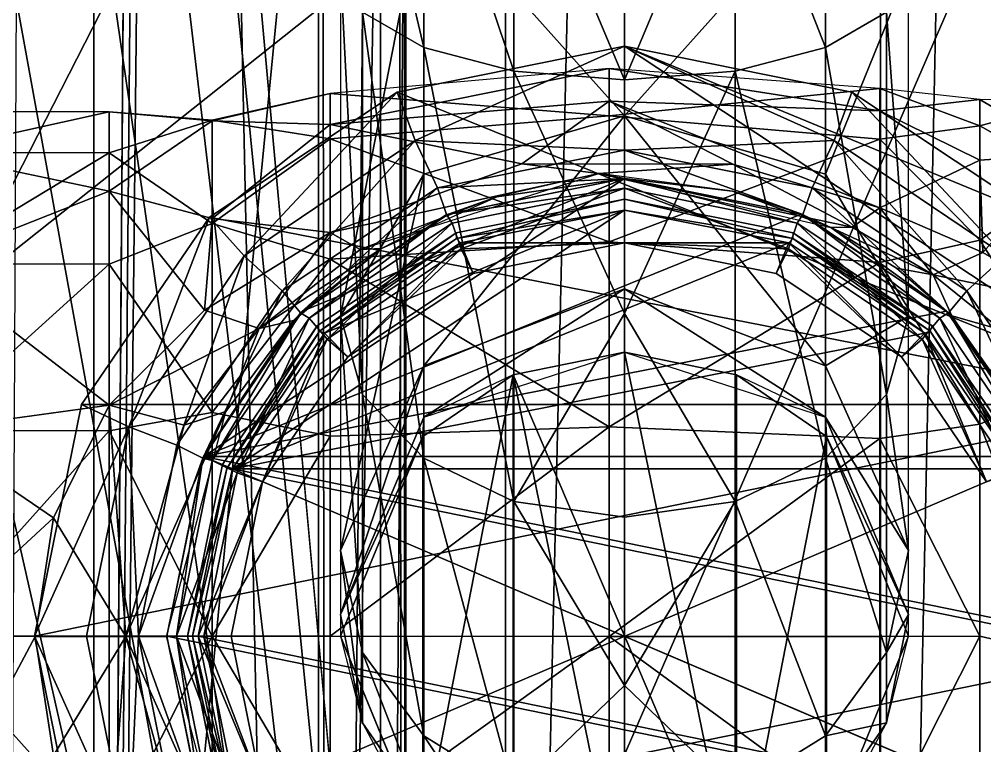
# Model space of a CAD drawing. Units: millimetres at full size, sheet at 1:50. Extents: x -9750 to 9750, y -6680 to 6675.
# Drawn here: x -4134.61 to -4112.53, y 3898.86 to 3915.49 of the extents above; entities that cross this region are included whole.
import ezdxf

# ---------------------------------------------------------------- set-up
doc = ezdxf.new("R2010")
doc.units = ezdxf.units.MM
doc.header["$LTSCALE"] = 50
doc.layers.add('0-A_汎用オブジェクト（実装）', color=4, linetype='Continuous')

msp = doc.modelspace()

# ---------------------------------------------------------------- wipeouts: each hides what was drawn before it
msp.add_wipeout([(-5115.77, 3745.05), (-4015.77, 3745.05), (-4015.77, 5120.05), (-4015.77, 5120.05)])

# ---------------------------------------------------------------- next in the draw order: wipeouts: each hides what was drawn before it
msp.add_wipeout([(-5115.77, 3745.05), (-4015.77, 5120.05), (-5115.77, 5120.05), (-5115.77, 5120.05)])

# ---------------------------------------------------------------- next in the draw order: linework, layer by layer
at = {"layer": '0-A_汎用オブジェクト（実装）'}
for p, q in [((-4125.77, 3821.98), (-4125.77, 4004.29)), ((-4125.77, 3936.37), (-4125.77, 3821.98)), ((-4125.77, 3931.06), (-4125.77, 3821.98)), ((-4125.77, 3845.32), (-4125.77, 3925.41)), ((-4125.77, 3845.32), (-4125.77, 3925.41)), ((-4125.77, 3821.44), (-4125.77, 3925.41)), ((-4125.77, 3925.41), (-4125.77, 3821.44)), ((-4120.77, 3914.87), (-4125.97, 3913.82)), ((-4125.97, 3913.82), (-4120.77, 3914.87)), ((-4120.77, 3914.87), (-4115.57, 3913.82)), ((-4115.57, 3913.82), (-4120.77, 3914.87)), ((-4125.97, 3913.82), (-4130.26, 3910.96)), ((-4130.26, 3910.96), (-4125.97, 3913.82)), ((-4111.27, 3910.96), (-4115.57, 3913.82)), ((-4115.57, 3913.82), (-4111.27, 3910.96)), ((-4123.69, 3911.42), (-4120.77, 3911.84)), ((-4120.77, 3911.84), (-4118.3, 3911.55)), ((-4120.77, 3911.62), (-4116.82, 3910.82)), ((-4116.82, 3910.82), (-4120.77, 3911.62)), ((-4120.77, 3911.37), (-4124.62, 3910.6)), ((-4116.91, 3910.6), (-4120.77, 3911.37)), ((-4120.77, 3911.37), (-4116.91, 3910.6)), ((-4130.26, 3910.96), (-4133.19, 3906.67)), ((-4133.19, 3906.67), (-4130.26, 3910.96)), ((-4124.71, 3910.82), (-4127.98, 3908.65)), ((-4127.98, 3908.65), (-4124.71, 3910.82)), ((-4113.56, 3908.65), (-4116.82, 3910.82)), ((-4116.82, 3910.82), (-4113.56, 3908.65)), ((-4124.62, 3910.6), (-4127.8, 3908.47)), ((-4113.73, 3908.47), (-4116.91, 3910.6)), ((-4116.91, 3910.6), (-4113.73, 3908.47)), ((-4124.23, 3909.67), (-4120.77, 3910.37)), ((-4120.77, 3910.37), (-4124.23, 3909.67)), ((-4117.3, 3909.67), (-4120.77, 3910.37)), ((-4120.77, 3910.37), (-4117.3, 3909.67)), ((-4127.1, 3907.76), (-4124.23, 3909.67)), ((-4114.43, 3907.76), (-4117.3, 3909.67)), ((-4117.3, 3909.67), (-4114.43, 3907.76)), ((-4130.2, 3905.39), (-4127.98, 3908.65)), ((-4127.98, 3908.65), (-4130.2, 3905.39)), ((-4111.34, 3905.39), (-4113.56, 3908.65)), ((-4113.56, 3908.65), (-4111.34, 3905.39)), ((-4127.8, 3908.47), (-4129.97, 3905.3)), ((-4129.97, 3905.3), (-4127.8, 3908.47)), ((-4111.56, 3905.3), (-4113.73, 3908.47)), ((-4113.73, 3908.47), (-4111.56, 3905.3)), ((-4129.05, 3904.9), (-4127.1, 3907.76)), ((-4123.32, 3907.35), (-4120.77, 3907.87)), ((-4120.77, 3907.87), (-4123.32, 3907.35)), ((-4120.77, 3907.87), (-4118.21, 3907.35)), ((-4118.21, 3907.35), (-4120.77, 3907.87)), ((-4112.49, 3904.9), (-4114.43, 3907.76)), ((-4114.43, 3907.76), (-4112.49, 3904.9)), ((-4123.32, 3907.35), (-4125.38, 3905.94)), ((-4125.38, 3905.94), (-4123.32, 3907.35)), ((-4116.15, 3905.94), (-4118.21, 3907.35)), ((-4118.21, 3907.35), (-4116.15, 3905.94)), ((-4133.19, 3906.67), (-4134.27, 3901.37)), ((-4134.27, 3901.37), (-4133.19, 3906.67)), ((-4127.27, 3901.37), (-4125.38, 3905.94)), ((-4125.38, 3905.94), (-4127.27, 3901.37)), ((-4116.15, 3905.94), (-4114.27, 3901.37)), ((-4114.27, 3901.37), (-4116.15, 3905.94)), ((-4130.2, 3905.39), (-4131.02, 3901.37)), ((-4131.02, 3901.37), (-4130.2, 3905.39)), ((-4129.97, 3905.3), (-4130.77, 3901.37)), ((-4130.77, 3901.37), (-4129.97, 3905.3)), ((-4129.05, 3904.9), (-4129.77, 3901.37)), ((-4129.77, 3901.37), (-4129.05, 3904.9)), ((-4134.27, 3901.37), (-4133.19, 3896.06)), ((-4131.02, 3901.37), (-4130.2, 3897.34)), ((-4129.97, 3897.43), (-4130.77, 3901.37)), ((-4130.77, 3901.37), (-4129.97, 3897.43)), ((-4125.38, 3896.79), (-4127.27, 3901.37)), ((-4127.27, 3901.37), (-4125.38, 3896.79))]:
    msp.add_line(p, q, dxfattribs=at)
for points in [[(-4135.14, 3827.41), (-4132.91, 3823.02), (-4132.91, 4259.72)], [(-4132.91, 4259.72), (-4132.91, 3823.02), (-4131.69, 3991.61)], [(-4140.53, 4041.37), (-4123.49, 3854.34), (-4123.49, 4228.39)], [(-4114.91, 4228.23), (-4123.49, 4228.39), (-4123.49, 3854.34)], [(-4123.49, 3854.34), (-4114.91, 3854.5), (-4114.91, 4228.23)], [(-4107.2, 4227.77), (-4114.91, 4228.23), (-4114.91, 3854.5)], [(-4114.91, 3854.5), (-4107.2, 3854.96), (-4107.2, 4227.77)], [(-4140.53, 4041.37), (-4141.35, 4033.26), (-4123.49, 3854.34)], [(-4141.35, 4033.26), (-4143.69, 4025.7), (-4123.49, 3854.34)], [(-4143.69, 4025.7), (-4147.4, 4018.87), (-4123.49, 3854.34)], [(-4147.4, 4018.87), (-4152.31, 4012.91), (-4123.49, 3854.34)], [(-4152.31, 4012.91), (-4158.27, 4008), (-4123.49, 3854.34)], [(-4158.27, 4008), (-4165.1, 4004.29), (-4123.49, 3854.34)], [(-4125.77, 3821.98), (-4125.77, 4004.29), (-4125.83, 4002.21)], [(-4125.83, 4002.21), (-4126.03, 4000.26), (-4125.77, 3821.98)], [(-4126.03, 4000.26), (-4127.74, 3994.9), (-4127.57, 3822.35)], [(-4127.57, 3822.35), (-4125.77, 3821.98), (-4126.03, 4000.26)], [(-4127.57, 3822.35), (-4127.74, 3994.9), (-4131.13, 3991.8)], [(-4131.13, 3991.8), (-4131.41, 3991.7), (-4132.91, 3823.02)], [(-4131.13, 3991.8), (-4132.91, 3823.02), (-4127.57, 3822.35)], [(-4131.41, 3991.7), (-4131.69, 3991.61), (-4132.91, 3823.02)], [(-4138.64, 3907.09), (-4105.77, 3933.22), (-4140.22, 3951.75)], [(-4136.43, 3862.6), (-4105.77, 3933.22), (-4138.64, 3907.09)], [(-4105.77, 3933.22), (-4136.43, 3862.6), (-4105.77, 3879.3)], [(-4136.36, 3837.35), (-4127.77, 3925.41), (-4171.28, 3840.24)], [(-4133.6, 3920.95), (-4171.28, 3840.24), (-4127.77, 3925.41)], [(-4127.77, 3925.41), (-4136.36, 3837.35), (-4127.77, 3845.33)], [(-4127.77, 3845.33), (-4126.35, 3845.33), (-4126.35, 3925.41)], [(-4127.77, 3845.33), (-4126.35, 3925.41), (-4127.77, 3925.41)], [(-4126.35, 3845.33), (-4125.77, 3845.33), (-4125.77, 3925.41)], [(-4126.35, 3845.33), (-4125.77, 3925.41), (-4126.35, 3925.41)], [(-4125.36, 3914.84), (-4126.76, 3920.82), (-4126.76, 3915.65)], [(-4126.76, 3920.82), (-4125.36, 3914.84), (-4125.36, 3920.4)], [(-4123.3, 3914.3), (-4125.36, 3920.4), (-4125.36, 3914.84)], [(-4125.36, 3920.4), (-4123.3, 3914.3), (-4123.3, 3920.12)], [(-4118.24, 3920.12), (-4116.17, 3914.84), (-4116.17, 3920.4)], [(-4114.78, 3915.65), (-4116.17, 3920.4), (-4116.17, 3914.84)], [(-4120.77, 3914.1), (-4123.3, 3920.12), (-4123.3, 3914.3)], [(-4123.3, 3920.12), (-4120.77, 3914.1), (-4120.77, 3920.02)], [(-4118.24, 3920.12), (-4120.77, 3914.1), (-4118.24, 3914.3)], [(-4120.77, 3914.1), (-4118.24, 3920.12), (-4120.77, 3920.02)], [(-4116.17, 3914.84), (-4118.24, 3920.12), (-4118.24, 3914.3)], [(-4120.77, 3913.28), (-4120.77, 3919.16), (-4125.36, 3918.42)], [(-4116.17, 3918.42), (-4120.77, 3919.16), (-4120.77, 3913.28)], [(-4127.27, 3908.69), (-4125.36, 3911.94), (-4125.36, 3918.42)], [(-4125.36, 3918.42), (-4127.27, 3916.63), (-4127.27, 3908.69)], [(-4125.36, 3918.42), (-4125.36, 3911.94), (-4120.77, 3913.28)], [(-4120.77, 3913.28), (-4116.17, 3911.94), (-4116.17, 3918.42)], [(-4114.27, 3916.63), (-4116.17, 3918.42), (-4116.17, 3911.94)], [(-4126.76, 3906.9), (-4127.27, 3916.63), (-4127.27, 3908.69)], [(-4127.27, 3916.63), (-4126.76, 3906.9), (-4126.76, 3915.65)], [(-4116.17, 3911.94), (-4114.27, 3908.69), (-4114.27, 3916.63)], [(-4114.78, 3915.65), (-4114.27, 3908.69), (-4114.27, 3916.63)], [(-4125.36, 3905.44), (-4126.76, 3915.65), (-4126.76, 3906.9)], [(-4126.76, 3915.65), (-4125.36, 3905.44), (-4125.36, 3914.84)], [(-4116.17, 3914.84), (-4114.78, 3906.9), (-4114.78, 3915.65)], [(-4114.27, 3908.69), (-4114.78, 3915.65), (-4114.78, 3906.9)], [(-4120.77, 3914.87), (-4125.97, 3913.82), (-4108.35, 3906.67)], [(-4125.56, 3912.71), (-4120.77, 3914.87), (-4125.97, 3913.82)], [(-4120.77, 3914.87), (-4125.56, 3912.71), (-4120.77, 3912.49)], [(-4123.3, 3904.45), (-4125.36, 3914.84), (-4125.36, 3905.44)], [(-4125.36, 3914.84), (-4123.3, 3904.45), (-4123.3, 3914.3)], [(-4111.27, 3910.96), (-4115.57, 3913.82), (-4120.77, 3914.87)], [(-4120.77, 3914.87), (-4108.35, 3906.67), (-4111.27, 3910.96)], [(-4120.77, 3914.87), (-4115.97, 3912.71), (-4115.57, 3913.82)], [(-4120.77, 3912.49), (-4115.97, 3912.71), (-4120.77, 3914.87)], [(-4118.24, 3914.3), (-4116.17, 3905.44), (-4116.17, 3914.84)], [(-4114.78, 3906.9), (-4116.17, 3914.84), (-4116.17, 3905.44)], [(-4121.12, 3913.28), (-4121.12, 3914.36), (-4127.5, 3913.79)], [(-4127.5, 3913.08), (-4121.12, 3914.36), (-4127.5, 3913.79)], [(-4121.12, 3914.36), (-4127.5, 3913.08), (-4121.12, 3913.61)], [(-4114.93, 3913.9), (-4121.12, 3914.36), (-4121.12, 3913.28)], [(-4121.12, 3914.36), (-4114.93, 3913.39), (-4114.93, 3913.9)], [(-4114.93, 3913.39), (-4121.12, 3914.36), (-4121.12, 3913.61)], [(-4123.3, 3904.45), (-4120.77, 3908.75), (-4123.3, 3914.3)], [(-4120.77, 3914.1), (-4123.3, 3914.3), (-4120.77, 3908.75)], [(-4120.77, 3908.75), (-4118.24, 3904.45), (-4118.24, 3914.3)], [(-4120.77, 3908.75), (-4118.24, 3914.3), (-4120.77, 3914.1)], [(-4116.17, 3905.44), (-4118.24, 3914.3), (-4118.24, 3904.45)], [(-4121.12, 3913.28), (-4114.93, 3912.74), (-4114.93, 3913.9)], [(-4114.93, 3913.9), (-4114.93, 3912.74), (-4112.64, 3913.05)], [(-4112.64, 3913.05), (-4112.64, 3913.65), (-4114.93, 3913.9)], [(-4114.93, 3913.39), (-4112.64, 3913.65), (-4114.93, 3913.9)], [(-4125.97, 3913.82), (-4130.26, 3910.96), (-4108.35, 3906.67)], [(-4129.47, 3910.07), (-4125.97, 3913.82), (-4130.26, 3910.96)], [(-4127.5, 3912.75), (-4127.5, 3913.79), (-4130.2, 3913.18)], [(-4130.2, 3913.16), (-4127.5, 3913.79), (-4130.2, 3913.18)], [(-4127.5, 3913.79), (-4130.2, 3913.16), (-4127.5, 3913.08)], [(-4125.97, 3913.82), (-4129.47, 3910.07), (-4125.56, 3912.71)], [(-4127.5, 3913.79), (-4127.5, 3912.75), (-4121.12, 3913.28)], [(-4112.06, 3910.07), (-4115.57, 3913.82), (-4115.97, 3912.71)], [(-4115.57, 3913.82), (-4112.06, 3910.07), (-4111.27, 3910.96)], [(-4112.64, 3913.65), (-4114.93, 3913.39), (-4112.64, 3912.26)], [(-4110.55, 3913.62), (-4112.64, 3913.65), (-4112.64, 3913.05)], [(-4110.55, 3913.62), (-4112.64, 3913.65), (-4110.55, 3912.41)], [(-4110.55, 3912.41), (-4112.64, 3913.65), (-4112.64, 3912.26)], [(-4127.5, 3913.08), (-4123.12, 3912.18), (-4121.12, 3913.61)], [(-4118.29, 3912.17), (-4121.12, 3913.61), (-4123.12, 3912.18)], [(-4114.93, 3911.17), (-4121.12, 3913.61), (-4118.29, 3912.17)], [(-4114.93, 3913.39), (-4121.12, 3913.61), (-4114.93, 3911.17)], [(-4112.64, 3913.05), (-4110.55, 3911.88), (-4110.55, 3913.62)], [(-4132.56, 3913.37), (-4136.77, 3913.37), (-4136.77, 3912.44)], [(-4136.77, 3912.44), (-4132.56, 3912.43), (-4132.56, 3913.37)], [(-4136.77, 3912.44), (-4132.56, 3913.37), (-4136.77, 3913.37)], [(-4136.77, 3912.44), (-4132.56, 3911.55), (-4132.56, 3913.37)], [(-4132.56, 3913.37), (-4132.56, 3912.43), (-4130.2, 3913.18)], [(-4132.56, 3913.37), (-4130.2, 3913.16), (-4130.2, 3913.18)], [(-4130.2, 3913.16), (-4132.56, 3913.37), (-4132.56, 3911.55)], [(-4121.12, 3910.39), (-4121.12, 3913.28), (-4127.5, 3912.75)], [(-4125.36, 3907.56), (-4120.77, 3909.32), (-4120.77, 3913.28)], [(-4120.77, 3913.28), (-4125.36, 3911.94), (-4125.36, 3907.56)], [(-4114.93, 3912.74), (-4121.12, 3913.28), (-4121.12, 3910.39)], [(-4120.77, 3913.28), (-4120.77, 3909.32), (-4116.17, 3907.56)], [(-4116.17, 3907.56), (-4116.17, 3911.94), (-4120.77, 3913.28)], [(-4112.64, 3912.26), (-4114.93, 3913.39), (-4114.93, 3911.17)], [(-4130.2, 3910.81), (-4130.2, 3913.18), (-4132.56, 3912.43)], [(-4130.2, 3913.16), (-4132.56, 3911.55), (-4130.2, 3910.93)], [(-4127.5, 3912.75), (-4130.2, 3913.18), (-4130.2, 3910.81)], [(-4130.2, 3910.93), (-4127.5, 3913.08), (-4130.2, 3913.16)], [(-4127.5, 3913.08), (-4130.2, 3910.93), (-4127.5, 3910.61)], [(-4123.12, 3912.18), (-4127.5, 3913.08), (-4127.5, 3910.61)], [(-4112.64, 3910.43), (-4112.64, 3913.05), (-4114.93, 3912.74)], [(-4112.64, 3913.05), (-4112.64, 3910.43), (-4110.55, 3911.88)], [(-4130.2, 3910.81), (-4127.5, 3910), (-4127.5, 3912.75)], [(-4128.6, 3909.27), (-4125.56, 3912.71), (-4129.47, 3910.07)], [(-4125.56, 3912.71), (-4128.6, 3909.27), (-4125.05, 3911.63)], [(-4127.5, 3912.75), (-4127.5, 3910), (-4121.12, 3910.39)], [(-4120.77, 3912.49), (-4125.56, 3912.71), (-4125.05, 3911.63)], [(-4121.12, 3910.39), (-4114.93, 3909.92), (-4114.93, 3912.74)], [(-4115.97, 3912.71), (-4120.77, 3912.49), (-4116.48, 3911.63)], [(-4112.94, 3909.27), (-4115.97, 3912.71), (-4116.48, 3911.63)], [(-4115.97, 3912.71), (-4112.94, 3909.27), (-4112.06, 3910.07)], [(-4114.93, 3912.74), (-4114.93, 3909.92), (-4112.64, 3910.43)], [(-4132.56, 3912.43), (-4136.77, 3912.44), (-4136.77, 3909.89)], [(-4132.56, 3911.55), (-4136.77, 3912.44), (-4136.77, 3909.89)], [(-4136.77, 3909.89), (-4132.56, 3909.88), (-4132.56, 3912.43)], [(-4132.56, 3912.43), (-4132.56, 3909.88), (-4130.2, 3910.81)], [(-4125.05, 3911.63), (-4120.77, 3911.84), (-4120.77, 3912.49)], [(-4120.77, 3912.49), (-4116.69, 3911.02), (-4116.48, 3911.63)], [(-4120.77, 3911.84), (-4116.69, 3911.02), (-4120.77, 3912.49)], [(-4112.57, 3910.15), (-4112.64, 3912.26), (-4114.93, 3911.17), (-4112.57, 3910.15), (-4110.55, 3912.41), (-4112.64, 3912.26)], [(-4110.55, 3912.41), (-4112.57, 3910.15), (-4110.55, 3908.99)], [(-4127.5, 3910.61), (-4121.36, 3911.96), (-4123.12, 3912.18)], [(-4121.36, 3911.96), (-4118.29, 3912.17), (-4123.12, 3912.18)], [(-4118.29, 3912.17), (-4121.36, 3911.96), (-4115.56, 3910.73), (-4118.29, 3912.17), (-4115.56, 3910.73), (-4114.93, 3911.17)], [(-4126.82, 3910.22), (-4121.36, 3911.96), (-4127.5, 3910.61)], [(-4127.27, 3903.33), (-4125.36, 3907.56), (-4125.36, 3911.94)], [(-4125.36, 3911.94), (-4127.27, 3908.69), (-4127.27, 3903.33)], [(-4126.82, 3910.22), (-4121.36, 3911.96), (-4123.69, 3911.42)], [(-4121.36, 3911.96), (-4123.69, 3911.42), (-4120.77, 3911.84)], [(-4118.3, 3911.55), (-4121.36, 3911.96), (-4120.77, 3911.84)], [(-4115.56, 3910.73), (-4121.36, 3911.96), (-4116.05, 3910.72)], [(-4116.05, 3910.72), (-4118.3, 3911.55), (-4121.36, 3911.96)], [(-4114.27, 3908.69), (-4116.17, 3911.94), (-4116.17, 3907.56)], [(-4110.55, 3907.16), (-4110.55, 3911.88), (-4112.64, 3910.43)], [(-4120.77, 3911.84), (-4128.14, 3908.81), (-4130.4, 3905.48)], [(-4120.77, 3911.84), (-4130.4, 3905.48), (-4116.73, 3911.03)], [(-4128.14, 3908.81), (-4120.77, 3911.84), (-4124.8, 3911.03)], [(-4120.77, 3911.84), (-4125.05, 3911.63), (-4124.84, 3911.02)], [(-4120.77, 3911.84), (-4124.84, 3911.02), (-4120.77, 3911.62)], [(-4120.77, 3911.84), (-4123.69, 3911.42), (-4124.8, 3911.03)], [(-4118.3, 3911.55), (-4120.77, 3911.84), (-4116.73, 3911.03)], [(-4120.77, 3911.84), (-4116.82, 3910.82), (-4116.69, 3911.02)], [(-4116.82, 3910.82), (-4120.77, 3911.84), (-4120.77, 3911.62)], [(-4136.77, 3909.89), (-4132.56, 3906.66), (-4132.56, 3911.55)], [(-4132.56, 3911.55), (-4130.38, 3908.83), (-4130.2, 3910.93)], [(-4130.38, 3908.83), (-4132.56, 3911.55), (-4132.56, 3906.66)], [(-4128.18, 3908.77), (-4125.05, 3911.63), (-4128.6, 3909.27)], [(-4125.05, 3911.63), (-4128.18, 3908.77), (-4124.84, 3911.02)], [(-4120.77, 3911.62), (-4124.84, 3911.02), (-4124.71, 3910.82)], [(-4124.51, 3910.23), (-4120.77, 3911.62), (-4124.71, 3910.82)], [(-4120.77, 3911.62), (-4124.51, 3910.23), (-4120.77, 3910.37)], [(-4120.77, 3911.62), (-4117.02, 3910.23), (-4116.82, 3910.82)], [(-4120.77, 3910.37), (-4117.02, 3910.23), (-4120.77, 3911.62)], [(-4116.73, 3911.03), (-4118.3, 3911.55), (-4116.05, 3910.72)], [(-4113.36, 3908.77), (-4116.48, 3911.63), (-4116.69, 3911.02)], [(-4116.48, 3911.63), (-4113.36, 3908.77), (-4112.94, 3909.27)], [(-4123.69, 3911.42), (-4126.82, 3910.22), (-4126.33, 3910.24)], [(-4126.33, 3910.24), (-4123.69, 3911.42), (-4124.8, 3911.03)], [(-4120.77, 3911.37), (-4124.62, 3910.6), (-4124.61, 3910.47)], [(-4124.61, 3910.47), (-4120.77, 3911.37), (-4124.62, 3910.6)], [(-4120.77, 3911.12), (-4120.77, 3911.37), (-4124.61, 3910.47)], [(-4120.77, 3911.37), (-4124.61, 3910.47), (-4120.77, 3911.12)], [(-4120.77, 3911.37), (-4120.77, 3911.12), (-4116.92, 3910.47)], [(-4116.92, 3910.47), (-4116.91, 3910.6), (-4120.77, 3911.37)], [(-4120.77, 3911.37), (-4116.92, 3910.47), (-4116.91, 3910.6)], [(-4120.77, 3911.12), (-4116.92, 3910.47), (-4120.77, 3911.37)], [(-4116.73, 3911.03), (-4130.4, 3905.48), (-4113.4, 3908.81)], [(-4120.77, 3911.12), (-4129.74, 3905.2), (-4117.01, 3910.37)], [(-4120.77, 3911.12), (-4127.63, 3908.3), (-4129.74, 3905.2)], [(-4127.98, 3908.65), (-4124.84, 3911.02), (-4128.18, 3908.77)], [(-4124.8, 3911.03), (-4126.33, 3910.24), (-4128.14, 3908.81)], [(-4124.84, 3911.02), (-4127.98, 3908.65), (-4124.71, 3910.82)], [(-4127.63, 3908.3), (-4120.77, 3911.12), (-4124.52, 3910.37)], [(-4124.61, 3910.47), (-4124.52, 3910.37), (-4120.77, 3911.12)], [(-4120.77, 3911.12), (-4124.61, 3910.47), (-4124.52, 3910.37)], [(-4120.77, 3910.37), (-4120.77, 3911.12), (-4124.52, 3910.37)], [(-4117.01, 3910.37), (-4120.77, 3911.12), (-4120.77, 3910.37)], [(-4120.77, 3911.12), (-4117.01, 3910.37), (-4116.92, 3910.47)], [(-4116.92, 3910.47), (-4120.77, 3911.12), (-4117.01, 3910.37)], [(-4113.56, 3908.65), (-4116.69, 3911.02), (-4116.82, 3910.82)], [(-4116.05, 3910.72), (-4116.73, 3911.03), (-4113.4, 3908.81)], [(-4116.69, 3911.02), (-4113.56, 3908.65), (-4113.36, 3908.77)], [(-4113.71, 3909.64), (-4114.93, 3911.17), (-4115.56, 3910.73)], [(-4114.93, 3911.17), (-4113.71, 3909.64), (-4112.57, 3910.15)], [(-4130.26, 3910.96), (-4133.19, 3906.67), (-4108.35, 3906.67)], [(-4132.11, 3906.16), (-4130.26, 3910.96), (-4133.19, 3906.67)], [(-4130.2, 3906.49), (-4130.2, 3910.81), (-4132.56, 3909.88)], [(-4130.26, 3910.96), (-4132.11, 3906.16), (-4129.47, 3910.07)], [(-4127.5, 3910.61), (-4130.2, 3910.93), (-4130.38, 3908.83)], [(-4127.5, 3910), (-4130.2, 3910.81), (-4130.2, 3906.49)], [(-4127.57, 3908.17), (-4124.71, 3910.82), (-4127.98, 3908.65)], [(-4124.71, 3910.82), (-4127.57, 3908.17), (-4124.51, 3910.23)], [(-4113.96, 3908.17), (-4116.82, 3910.82), (-4117.02, 3910.23)], [(-4116.82, 3910.82), (-4113.96, 3908.17), (-4113.56, 3908.65)], [(-4130.38, 3908.83), (-4129.13, 3908.41), (-4127.5, 3910.61)], [(-4127.5, 3910.61), (-4129.13, 3908.41), (-4126.82, 3910.22)], [(-4124.62, 3910.6), (-4127.8, 3908.47), (-4127.75, 3908.35)], [(-4127.75, 3908.35), (-4124.62, 3910.6), (-4127.8, 3908.47)], [(-4127.75, 3908.35), (-4124.61, 3910.47), (-4124.62, 3910.6)], [(-4124.62, 3910.6), (-4127.75, 3908.35), (-4124.61, 3910.47)], [(-4113.73, 3908.47), (-4116.91, 3910.6), (-4116.92, 3910.47)], [(-4113.78, 3908.35), (-4116.91, 3910.6), (-4116.92, 3910.47)], [(-4116.91, 3910.6), (-4113.78, 3908.35), (-4113.73, 3908.47)], [(-4113.71, 3909.64), (-4115.56, 3910.73), (-4116.05, 3910.72)], [(-4113.71, 3909.64), (-4116.05, 3910.72), (-4114.55, 3909.79)], [(-4116.05, 3910.72), (-4113.4, 3908.81), (-4114.55, 3909.79)], [(-4117.01, 3910.37), (-4129.74, 3905.2), (-4113.9, 3908.3)], [(-4124.61, 3910.47), (-4127.75, 3908.35), (-4127.63, 3908.3)], [(-4127.63, 3908.3), (-4124.61, 3910.47), (-4127.75, 3908.35)], [(-4127.63, 3908.3), (-4124.52, 3910.37), (-4124.61, 3910.47)], [(-4124.61, 3910.47), (-4127.63, 3908.3), (-4124.52, 3910.37)], [(-4124.52, 3910.37), (-4127.63, 3908.3), (-4127.1, 3907.76)], [(-4121.12, 3906.16), (-4121.12, 3910.39), (-4127.5, 3910)], [(-4127.1, 3907.76), (-4124.23, 3909.67), (-4124.52, 3910.37)], [(-4124.52, 3910.37), (-4124.23, 3909.67), (-4120.77, 3910.37)], [(-4120.77, 3910.37), (-4124.51, 3910.23), (-4124.23, 3909.67)], [(-4114.93, 3909.92), (-4121.12, 3910.39), (-4121.12, 3906.16)], [(-4117.02, 3910.23), (-4120.77, 3910.37), (-4117.3, 3909.67)], [(-4120.77, 3910.37), (-4117.3, 3909.67), (-4117.01, 3910.37)], [(-4117.01, 3910.37), (-4117.3, 3909.67), (-4114.43, 3907.76)], [(-4116.92, 3910.47), (-4117.01, 3910.37), (-4113.9, 3908.3)], [(-4113.9, 3908.3), (-4116.92, 3910.47), (-4117.01, 3910.37)], [(-4114.43, 3907.76), (-4113.9, 3908.3), (-4117.01, 3910.37)], [(-4113.9, 3908.3), (-4113.78, 3908.35), (-4116.92, 3910.47)], [(-4113.73, 3908.47), (-4116.92, 3910.47), (-4113.78, 3908.35)], [(-4116.92, 3910.47), (-4113.9, 3908.3), (-4113.78, 3908.35)], [(-4112.64, 3906.22), (-4112.64, 3910.43), (-4114.93, 3909.92)], [(-4112.64, 3910.43), (-4112.64, 3906.22), (-4110.55, 3907.16)], [(-4129.13, 3908.41), (-4132.56, 3906.66), (-4130.84, 3906.2), (-4129.13, 3908.41), (-4128.34, 3908.59), (-4126.33, 3910.24)], [(-4126.82, 3910.22), (-4129.13, 3908.41), (-4126.33, 3910.24)], [(-4128.34, 3908.59), (-4126.33, 3910.24), (-4128.14, 3908.81)], [(-4127.1, 3907.76), (-4124.51, 3910.23), (-4127.57, 3908.17)], [(-4124.51, 3910.23), (-4127.1, 3907.76), (-4124.23, 3909.67)], [(-4114.43, 3907.76), (-4117.02, 3910.23), (-4117.3, 3909.67)], [(-4117.02, 3910.23), (-4114.43, 3907.76), (-4113.96, 3908.17)], [(-4112.57, 3910.15), (-4113.71, 3909.64), (-4110.55, 3908.99)], [(-4132.56, 3909.88), (-4136.77, 3909.89), (-4136.77, 3906.08)], [(-4132.56, 3906.66), (-4136.77, 3909.89), (-4136.77, 3906.08)], [(-4131.01, 3905.74), (-4129.47, 3910.07), (-4132.11, 3906.16)], [(-4129.47, 3910.07), (-4131.01, 3905.74), (-4128.6, 3909.27)], [(-4130.2, 3906.49), (-4127.5, 3905.95), (-4127.5, 3910)], [(-4127.5, 3910), (-4127.5, 3905.95), (-4121.12, 3906.16)], [(-4121.12, 3906.16), (-4114.93, 3905.89), (-4114.93, 3909.92)], [(-4114.93, 3909.92), (-4114.93, 3905.89), (-4112.64, 3906.22)], [(-4110.53, 3905.74), (-4112.06, 3910.07), (-4112.94, 3909.27)], [(-4136.77, 3906.08), (-4132.56, 3906.07), (-4132.56, 3909.88)], [(-4132.56, 3909.88), (-4132.56, 3906.07), (-4130.2, 3906.49)], [(-4113.71, 3909.64), (-4114.55, 3909.79), (-4113.28, 3908.7)], [(-4113.4, 3908.81), (-4114.55, 3909.79), (-4113.28, 3908.7)], [(-4110.55, 3908.99), (-4113.71, 3909.64), (-4112.15, 3908.38)], [(-4112.15, 3908.38), (-4113.71, 3909.64), (-4113.28, 3908.7)], [(-4130.42, 3905.44), (-4128.6, 3909.27), (-4131.01, 3905.74)], [(-4128.6, 3909.27), (-4130.42, 3905.44), (-4128.18, 3908.77)], [(-4125.36, 3906.38), (-4120.77, 3907.87), (-4120.77, 3909.32)], [(-4120.77, 3909.32), (-4125.36, 3907.56), (-4125.36, 3906.38)], [(-4120.77, 3909.32), (-4120.77, 3907.87), (-4116.17, 3906.38)], [(-4116.17, 3906.38), (-4116.17, 3907.56), (-4120.77, 3909.32)], [(-4111.11, 3905.44), (-4112.94, 3909.27), (-4113.36, 3908.77)], [(-4112.94, 3909.27), (-4111.11, 3905.44), (-4110.53, 3905.74)], [(-4132.56, 3906.66), (-4129.13, 3908.41), (-4130.38, 3908.83)], [(-4128.14, 3908.81), (-4128.34, 3908.59), (-4130.4, 3905.48)], [(-4113.4, 3908.81), (-4130.4, 3905.48), (-4111.13, 3905.48)], [(-4113.28, 3908.7), (-4113.4, 3908.81), (-4111.13, 3905.48)], [(-4130.2, 3905.39), (-4128.18, 3908.77), (-4130.42, 3905.44)], [(-4129.89, 3906.51), (-4130.4, 3905.48), (-4128.34, 3908.59)], [(-4128.18, 3908.77), (-4130.2, 3905.39), (-4127.98, 3908.65)], [(-4129.63, 3905.11), (-4127.98, 3908.65), (-4130.2, 3905.39)], [(-4129.13, 3908.41), (-4129.89, 3906.51), (-4128.34, 3908.59)], [(-4127.98, 3908.65), (-4129.63, 3905.11), (-4127.57, 3908.17)], [(-4126.76, 3901), (-4127.27, 3908.69), (-4127.27, 3903.33)], [(-4127.27, 3908.69), (-4126.76, 3901), (-4126.76, 3906.9)], [(-4120.77, 3908.75), (-4123.3, 3904.45), (-4120.77, 3904.09)], [(-4118.24, 3904.45), (-4120.77, 3908.75), (-4120.77, 3904.09)], [(-4116.17, 3907.56), (-4114.27, 3903.33), (-4114.27, 3908.69)], [(-4114.78, 3906.9), (-4114.27, 3903.33), (-4114.27, 3908.69)], [(-4111.9, 3905.11), (-4113.56, 3908.65), (-4113.96, 3908.17)], [(-4111.34, 3905.39), (-4113.36, 3908.77), (-4113.56, 3908.65)], [(-4113.56, 3908.65), (-4111.9, 3905.11), (-4111.34, 3905.39)], [(-4113.36, 3908.77), (-4111.34, 3905.39), (-4111.11, 3905.44)], [(-4113.28, 3908.7), (-4109.18, 3902.4), (-4112.15, 3908.38)], [(-4111.36, 3905.97), (-4113.28, 3908.7), (-4109.18, 3902.4)], [(-4113.28, 3908.7), (-4111.13, 3905.48), (-4111.36, 3905.97)], [(-4129.13, 3908.41), (-4130.84, 3906.2), (-4129.89, 3906.51)], [(-4127.8, 3908.47), (-4129.97, 3905.3), (-4129.87, 3905.21)], [(-4129.87, 3905.21), (-4127.8, 3908.47), (-4129.97, 3905.3)], [(-4129.87, 3905.21), (-4127.75, 3908.35), (-4127.8, 3908.47)], [(-4127.8, 3908.47), (-4129.87, 3905.21), (-4127.75, 3908.35)], [(-4127.75, 3908.35), (-4129.87, 3905.21), (-4129.74, 3905.2)], [(-4129.74, 3905.2), (-4127.75, 3908.35), (-4129.87, 3905.21)], [(-4129.74, 3905.2), (-4127.63, 3908.3), (-4127.75, 3908.35)], [(-4127.75, 3908.35), (-4129.74, 3905.2), (-4127.63, 3908.3)], [(-4113.78, 3908.35), (-4113.9, 3908.3), (-4111.79, 3905.2)], [(-4111.79, 3905.2), (-4113.78, 3908.35), (-4113.9, 3908.3)], [(-4113.73, 3908.47), (-4113.78, 3908.35), (-4111.66, 3905.21)], [(-4111.66, 3905.21), (-4113.73, 3908.47), (-4113.78, 3908.35)], [(-4111.79, 3905.2), (-4111.66, 3905.21), (-4113.78, 3908.35)], [(-4113.78, 3908.35), (-4111.79, 3905.2), (-4111.66, 3905.21)], [(-4111.66, 3905.21), (-4111.56, 3905.3), (-4113.73, 3908.47)], [(-4113.73, 3908.47), (-4111.66, 3905.21), (-4111.56, 3905.3)], [(-4127.63, 3908.3), (-4129.74, 3905.2), (-4129.05, 3904.9)], [(-4113.9, 3908.3), (-4129.74, 3905.2), (-4111.79, 3905.2)], [(-4129.05, 3904.9), (-4127.57, 3908.17), (-4129.63, 3905.11)], [(-4129.05, 3904.9), (-4127.1, 3907.76), (-4127.63, 3908.3)], [(-4127.57, 3908.17), (-4129.05, 3904.9), (-4127.1, 3907.76)], [(-4113.9, 3908.3), (-4114.43, 3907.76), (-4112.49, 3904.9)], [(-4112.49, 3904.9), (-4113.96, 3908.17), (-4114.43, 3907.76)], [(-4113.96, 3908.17), (-4112.49, 3904.9), (-4111.9, 3905.11)], [(-4112.49, 3904.9), (-4111.79, 3905.2), (-4113.9, 3908.3)], [(-4125.36, 3906.38), (-4120.77, 3907.87), (-4123.32, 3907.35)], [(-4120.77, 3907.87), (-4123.32, 3907.35), (-4118.21, 3895.38)], [(-4118.21, 3907.35), (-4120.77, 3907.87), (-4118.21, 3895.38)], [(-4120.77, 3907.87), (-4116.17, 3906.38), (-4118.21, 3907.35)], [(-4127.27, 3901.87), (-4125.36, 3906.38), (-4125.36, 3907.56)], [(-4125.36, 3907.56), (-4127.27, 3903.33), (-4127.27, 3901.87)], [(-4114.27, 3903.33), (-4116.17, 3907.56), (-4116.17, 3906.38)], [(-4125.38, 3896.79), (-4123.32, 3907.35), (-4125.38, 3905.94)], [(-4125.38, 3896.79), (-4123.32, 3895.38), (-4123.32, 3907.35)], [(-4125.38, 3905.94), (-4123.32, 3907.35), (-4125.36, 3906.38)], [(-4123.32, 3895.38), (-4120.77, 3894.87), (-4123.32, 3907.35)], [(-4120.77, 3894.87), (-4118.21, 3895.38), (-4123.32, 3907.35)], [(-4116.15, 3905.94), (-4118.21, 3907.35), (-4118.21, 3895.38), (-4116.15, 3905.94), (-4118.21, 3895.38), (-4116.15, 3896.79)], [(-4118.21, 3907.35), (-4116.15, 3905.94), (-4116.17, 3906.38)], [(-4110.55, 3900.88), (-4110.55, 3907.16), (-4112.64, 3906.22)], [(-4125.36, 3899.09), (-4126.76, 3906.9), (-4126.76, 3901)], [(-4126.76, 3906.9), (-4125.36, 3899.09), (-4125.36, 3905.44)], [(-4116.17, 3905.44), (-4114.78, 3901), (-4114.78, 3906.9)], [(-4114.27, 3903.33), (-4114.78, 3906.9), (-4114.78, 3901)], [(-4136.77, 3906.08), (-4133.83, 3904.08), (-4132.56, 3906.66)], [(-4134.27, 3901.37), (-4133.19, 3896.06), (-4108.35, 3906.67)], [(-4133.19, 3906.67), (-4134.27, 3901.37), (-4108.35, 3906.67)], [(-4134.27, 3901.37), (-4132.11, 3906.16), (-4133.19, 3906.67)], [(-4133.83, 3904.08), (-4132.18, 3901.36), (-4132.56, 3906.66)], [(-4107.27, 3901.37), (-4108.35, 3906.67), (-4133.19, 3896.06)], [(-4132.56, 3906.66), (-4132.18, 3901.36), (-4130.84, 3906.2)], [(-4130.2, 3901.37), (-4130.2, 3906.49), (-4132.56, 3906.07)], [(-4130.84, 3906.2), (-4132.18, 3901.36), (-4129.89, 3906.51)], [(-4132.18, 3901.36), (-4131.25, 3901.36), (-4129.89, 3906.51)], [(-4131.25, 3901.36), (-4129.89, 3906.51), (-4130.4, 3905.48)], [(-4127.5, 3905.95), (-4130.2, 3906.49), (-4130.2, 3901.37)], [(-4125.38, 3905.94), (-4125.36, 3906.38), (-4127.27, 3901.87)], [(-4114.27, 3901.87), (-4116.17, 3906.38), (-4116.15, 3905.94)], [(-4116.17, 3906.38), (-4114.27, 3901.87), (-4114.27, 3903.33)], [(-4132.11, 3906.16), (-4134.27, 3901.37), (-4133.08, 3901.37)], [(-4131.89, 3901.37), (-4132.11, 3906.16), (-4133.08, 3901.37)], [(-4132.11, 3906.16), (-4131.89, 3901.37), (-4131.01, 3905.74)], [(-4127.5, 3901.37), (-4121.12, 3901.36), (-4121.12, 3906.16)], [(-4121.12, 3906.16), (-4127.5, 3905.95), (-4127.5, 3901.37)], [(-4114.93, 3905.89), (-4121.12, 3906.16), (-4121.12, 3901.36)], [(-4112.64, 3901.37), (-4112.64, 3906.22), (-4114.93, 3905.89)], [(-4112.64, 3906.22), (-4112.64, 3901.37), (-4110.55, 3900.88)], [(-4132.56, 3906.07), (-4136.77, 3906.08), (-4136.77, 3901.37)], [(-4133.83, 3904.08), (-4136.77, 3906.08), (-4136.77, 3901.37)], [(-4136.77, 3901.37), (-4132.56, 3901.37), (-4132.56, 3906.07)], [(-4132.56, 3906.07), (-4132.56, 3901.37), (-4130.2, 3901.37)], [(-4130.2, 3901.37), (-4127.5, 3901.37), (-4127.5, 3905.95)], [(-4125.38, 3905.94), (-4127.27, 3901.37), (-4125.38, 3896.79)], [(-4127.27, 3901.87), (-4127.27, 3901.37), (-4125.38, 3905.94)], [(-4116.15, 3896.79), (-4114.27, 3901.37), (-4116.15, 3905.94)], [(-4116.15, 3905.94), (-4114.27, 3901.37), (-4114.27, 3901.87)], [(-4131.89, 3901.37), (-4130.42, 3905.44), (-4131.01, 3905.74)], [(-4121.12, 3901.36), (-4114.93, 3901.36), (-4114.93, 3905.89)], [(-4114.93, 3905.89), (-4114.93, 3901.36), (-4112.64, 3901.37)], [(-4130.4, 3905.48), (-4131.25, 3901.36), (-4131.24, 3901.37)], [(-4131.24, 3901.37), (-4111.13, 3897.25), (-4130.4, 3905.48)], [(-4110.29, 3901.37), (-4130.4, 3905.48), (-4111.13, 3897.25)], [(-4111.13, 3905.48), (-4130.4, 3905.48), (-4110.29, 3901.37)], [(-4130.42, 3905.44), (-4131.89, 3901.37), (-4131.24, 3901.37)], [(-4131.02, 3901.37), (-4130.42, 3905.44), (-4131.24, 3901.37)], [(-4130.42, 3905.44), (-4131.02, 3901.37), (-4130.2, 3905.39)], [(-4131.02, 3901.37), (-4129.63, 3905.11), (-4130.2, 3905.39)], [(-4129.87, 3905.21), (-4129.97, 3905.3), (-4130.77, 3901.37)], [(-4130.77, 3901.37), (-4129.87, 3905.21), (-4129.97, 3905.3)], [(-4123.3, 3897.81), (-4125.36, 3905.44), (-4125.36, 3899.09)], [(-4125.36, 3905.44), (-4123.3, 3897.81), (-4123.3, 3904.45)], [(-4118.24, 3904.45), (-4116.17, 3899.09), (-4116.17, 3905.44)], [(-4114.78, 3901), (-4116.17, 3905.44), (-4116.17, 3899.09)], [(-4129.63, 3905.11), (-4131.02, 3901.37), (-4130.39, 3901.37)], [(-4130.77, 3901.37), (-4130.65, 3901.37), (-4129.87, 3905.21)], [(-4129.87, 3905.21), (-4130.77, 3901.37), (-4130.65, 3901.37)], [(-4129.74, 3905.2), (-4129.87, 3905.21), (-4130.65, 3901.37)], [(-4130.65, 3901.37), (-4129.74, 3905.2), (-4129.87, 3905.21)], [(-4130.65, 3901.37), (-4130.52, 3901.37), (-4129.74, 3905.2)], [(-4129.74, 3905.2), (-4130.65, 3901.37), (-4130.52, 3901.37)], [(-4129.05, 3904.9), (-4129.74, 3905.2), (-4130.52, 3901.37)], [(-4130.52, 3901.37), (-4111.79, 3897.53), (-4129.74, 3905.2)], [(-4130.39, 3901.37), (-4129.05, 3904.9), (-4129.63, 3905.11)], [(-4111.79, 3905.2), (-4129.74, 3905.2), (-4111.01, 3901.37)], [(-4111.01, 3901.37), (-4129.74, 3905.2), (-4111.79, 3897.53)], [(-4130.52, 3901.37), (-4129.77, 3901.37), (-4129.05, 3904.9)], [(-4129.05, 3904.9), (-4130.39, 3901.37), (-4129.77, 3901.37)], [(-4120.77, 3900.24), (-4123.3, 3904.45), (-4123.3, 3897.81)], [(-4123.3, 3904.45), (-4120.77, 3900.24), (-4120.77, 3904.09)], [(-4118.24, 3904.45), (-4120.77, 3900.24), (-4118.24, 3897.81)], [(-4120.77, 3900.24), (-4118.24, 3904.45), (-4120.77, 3904.09)], [(-4116.17, 3899.09), (-4118.24, 3904.45), (-4118.24, 3897.81)], [(-4136.77, 3901.37), (-4134.25, 3901.36), (-4133.83, 3904.08)], [(-4134.25, 3901.36), (-4132.18, 3901.36), (-4133.83, 3904.08)], [(-4126.76, 3899.39), (-4127.27, 3903.33), (-4127.27, 3901.87)], [(-4127.27, 3903.33), (-4126.76, 3899.39), (-4126.76, 3901)], [(-4114.78, 3901), (-4114.27, 3901.87), (-4114.27, 3903.33)], [(-4127.27, 3901.37), (-4126.76, 3899.39), (-4127.27, 3901.87)], [(-4114.78, 3899.39), (-4114.27, 3901.37), (-4114.27, 3901.87)], [(-4114.27, 3901.87), (-4114.78, 3901), (-4114.78, 3899.39)], [(-4132.56, 3896.67), (-4132.56, 3901.37), (-4136.77, 3901.37)], [(-4136.77, 3901.37), (-4136.77, 3896.65), (-4132.56, 3896.67)], [(-4136.77, 3896.65), (-4134.25, 3901.36), (-4136.77, 3901.37)], [(-4134.25, 3901.36), (-4136.77, 3896.65), (-4133.83, 3898.64)], [(-4134.27, 3901.37), (-4132.11, 3896.57), (-4133.08, 3901.37)], [(-4132.11, 3896.57), (-4134.27, 3901.37), (-4133.19, 3896.06)], [(-4133.83, 3898.64), (-4132.18, 3901.36), (-4134.25, 3901.36)], [(-4132.56, 3896.06), (-4132.18, 3901.36), (-4133.83, 3898.64)], [(-4108.35, 3896.06), (-4107.27, 3901.37), (-4133.19, 3896.06)], [(-4132.11, 3896.57), (-4131.89, 3901.37), (-4133.08, 3901.37)], [(-4130.2, 3901.37), (-4132.56, 3901.37), (-4132.56, 3896.67)], [(-4132.56, 3896.67), (-4130.2, 3896.24), (-4130.2, 3901.37)], [(-4132.18, 3901.36), (-4132.56, 3896.06), (-4130.84, 3896.52)], [(-4132.18, 3901.36), (-4130.84, 3896.52), (-4129.88, 3896.21)], [(-4132.18, 3901.36), (-4129.88, 3896.21), (-4131.25, 3901.36)], [(-4131.89, 3901.37), (-4132.11, 3896.57), (-4131.01, 3896.99)], [(-4130.42, 3897.29), (-4131.89, 3901.37), (-4131.01, 3896.99)], [(-4131.89, 3901.37), (-4130.42, 3897.29), (-4131.24, 3901.37)], [(-4131.25, 3901.36), (-4130.4, 3897.25), (-4131.24, 3901.37)], [(-4130.4, 3897.25), (-4129.88, 3896.21), (-4131.25, 3901.36)], [(-4130.4, 3897.25), (-4111.13, 3897.25), (-4131.24, 3901.37)], [(-4130.42, 3897.29), (-4131.02, 3901.37), (-4131.24, 3901.37)], [(-4131.02, 3901.37), (-4130.42, 3897.29), (-4130.2, 3897.34)], [(-4131.02, 3901.37), (-4129.63, 3897.62), (-4130.39, 3901.37)], [(-4129.63, 3897.62), (-4131.02, 3901.37), (-4130.2, 3897.34)], [(-4130.77, 3901.37), (-4129.97, 3897.43), (-4129.87, 3897.52)], [(-4129.87, 3897.52), (-4130.65, 3901.37), (-4130.77, 3901.37)], [(-4130.77, 3901.37), (-4129.87, 3897.52), (-4130.65, 3901.37)], [(-4129.87, 3897.52), (-4130.77, 3901.37), (-4129.97, 3897.43)], [(-4130.65, 3901.37), (-4129.87, 3897.52), (-4129.74, 3897.53)], [(-4129.74, 3897.53), (-4130.52, 3901.37), (-4130.65, 3901.37)], [(-4130.65, 3901.37), (-4129.74, 3897.53), (-4130.52, 3901.37)], [(-4129.74, 3897.53), (-4130.65, 3901.37), (-4129.87, 3897.52)], [(-4129.05, 3897.83), (-4129.77, 3901.37), (-4130.52, 3901.37)], [(-4130.52, 3901.37), (-4129.74, 3897.53), (-4129.05, 3897.83)], [(-4129.74, 3897.53), (-4111.79, 3897.53), (-4130.52, 3901.37)], [(-4130.39, 3901.37), (-4129.05, 3897.83), (-4129.77, 3901.37)], [(-4129.05, 3897.83), (-4130.39, 3901.37), (-4129.63, 3897.62)], [(-4127.5, 3896.79), (-4127.5, 3901.37), (-4130.2, 3901.37)], [(-4130.2, 3901.37), (-4130.2, 3896.24), (-4127.5, 3896.79)], [(-4121.12, 3901.36), (-4127.5, 3901.37), (-4127.5, 3896.79)], [(-4127.5, 3896.79), (-4121.12, 3896.57), (-4121.12, 3901.36)], [(-4126.76, 3899.39), (-4125.38, 3896.79), (-4127.27, 3901.37)], [(-4121.12, 3901.36), (-4121.12, 3896.57), (-4114.93, 3896.83)], [(-4114.93, 3896.83), (-4114.93, 3901.36), (-4121.12, 3901.36)], [(-4114.27, 3901.37), (-4116.15, 3896.79), (-4114.78, 3899.39)], [(-4112.64, 3901.37), (-4114.93, 3901.36), (-4114.93, 3896.83)], [(-4114.93, 3896.83), (-4112.64, 3896.51), (-4112.64, 3901.37)], [(-4110.55, 3900.88), (-4112.64, 3901.37), (-4112.64, 3896.51)], [(-4125.36, 3897.37), (-4126.76, 3901), (-4126.76, 3899.39)], [(-4126.76, 3901), (-4125.36, 3897.37), (-4125.36, 3899.09)], [(-4116.17, 3899.09), (-4114.78, 3899.39), (-4114.78, 3901)], [(-4120.77, 3900.24), (-4123.3, 3897.81), (-4120.77, 3897.34)], [(-4120.77, 3897.34), (-4118.24, 3897.81), (-4120.77, 3900.24)], [(-4126.76, 3899.39), (-4125.38, 3896.79), (-4125.36, 3897.37)], [(-4116.15, 3896.79), (-4114.78, 3899.39), (-4116.17, 3897.37)], [(-4114.78, 3899.39), (-4116.17, 3899.09), (-4116.17, 3897.37)], [(-4123.3, 3896.01), (-4125.36, 3899.09), (-4125.36, 3897.37)], [(-4125.36, 3899.09), (-4123.3, 3896.01), (-4123.3, 3897.81)], [(-4118.24, 3897.81), (-4116.17, 3897.37), (-4116.17, 3899.09)]]:
    msp.add_lwpolyline(points, close=True, dxfattribs=at)
for points in [[(-4124.71, 3910.82), (-4120.77, 3911.62), (-4124.71, 3910.82)], [(-4127.8, 3908.47), (-4124.62, 3910.6), (-4120.77, 3911.37)], [(-4124.23, 3909.67), (-4127.1, 3907.76), (-4129.05, 3904.9)], [(-4130.26, 3891.77), (-4133.19, 3896.06), (-4134.27, 3901.37)], [(-4127.98, 3894.08), (-4130.2, 3897.34), (-4131.02, 3901.37)], [(-4129.77, 3901.37), (-4129.05, 3897.83), (-4129.77, 3901.37)], [(-4114.27, 3901.37), (-4116.15, 3896.79), (-4114.27, 3901.37)]]:
    msp.add_lwpolyline(points, dxfattribs=at)

doc.saveas('drawing.dxf')
